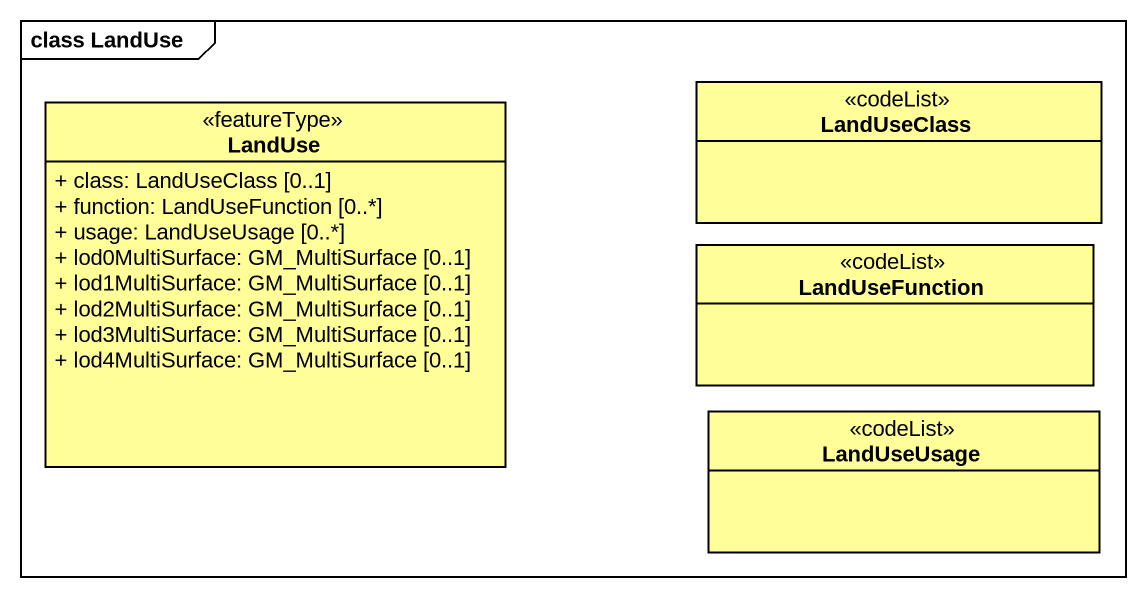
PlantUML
@startuml
mainframe class LandUse
hide circle
hide empty members
skinparam classAttributeIconSize 0
class LandUseClass <<codeList>> #FFFE99
class LandUse <<featureType>> #FFFE99 {
  + class: LandUseClass [0..1]
  + function: LandUseFunction [0..*]
  + usage: LandUseUsage [0..*]
  + lod0MultiSurface: GM_MultiSurface [0..1]
  + lod1MultiSurface: GM_MultiSurface [0..1]
  + lod2MultiSurface: GM_MultiSurface [0..1]
  + lod3MultiSurface: GM_MultiSurface [0..1]
  + lod4MultiSurface: GM_MultiSurface [0..1]
}
class LandUseFunction <<codeList>> #FFFE99
class LandUseUsage <<codeList>> #FFFE99
@enduml
